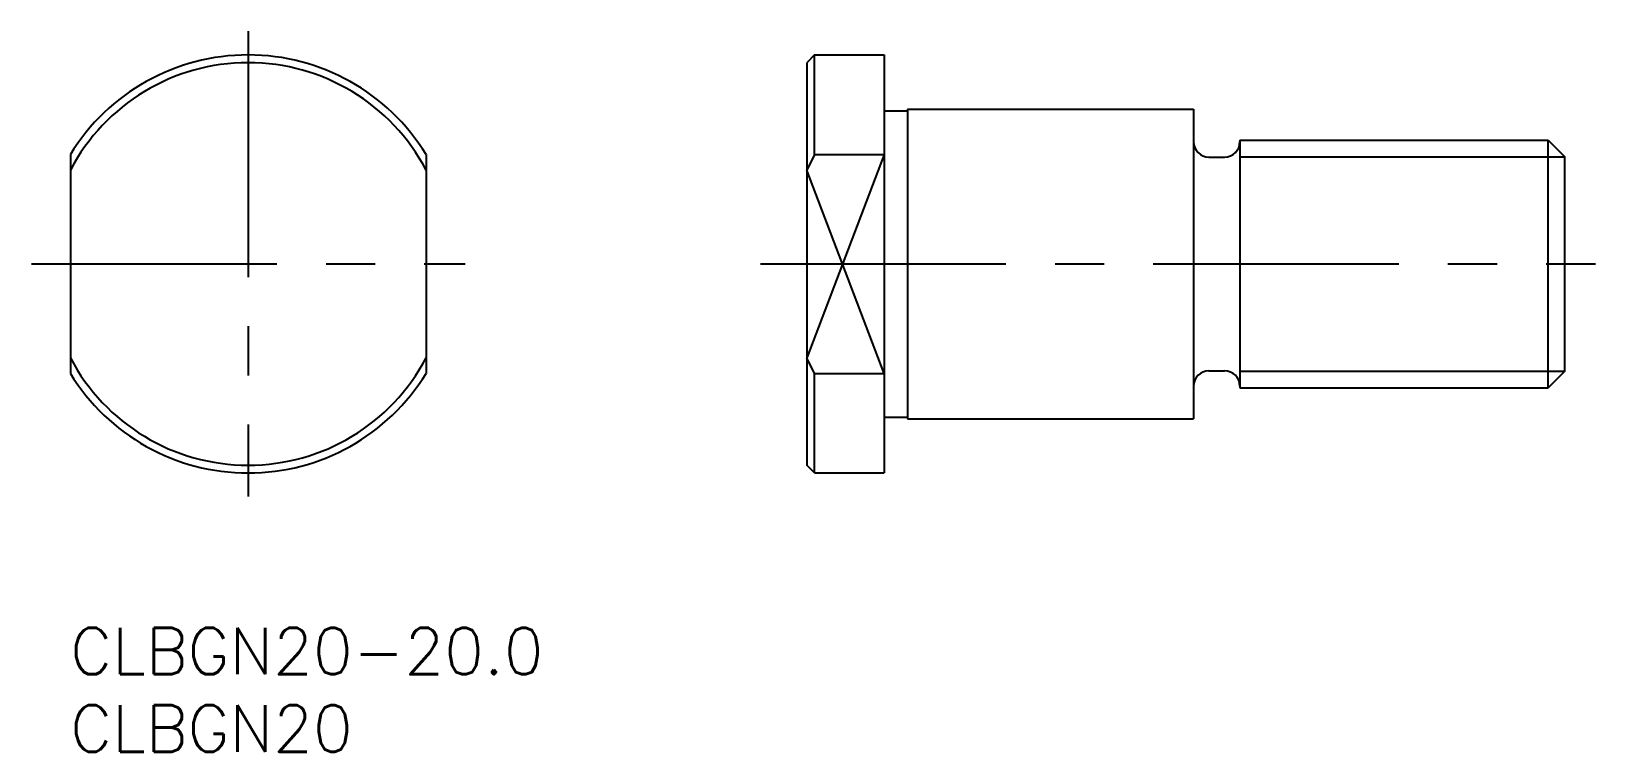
# Model space of a CAD drawing. Extents: x -3 to 99, y -8 to 39.
import ezdxf

# ---------------------------------------------------------------- set-up
doc = ezdxf.new("R2010")
doc.units = 0
doc.header["$LTSCALE"] = 0.5
doc.linetypes.add('CENTER', pattern=[50.8, 31.75, -6.35, 6.35, -6.35])
for name, color, linetype in [('MSM_CENTER', 1, 'CENTER'), ('MSM_CONTINUOUS', 7, 'CONTINUOUS'), ('MSM_NARROW', 5, 'CONTINUOUS'), ('MSM_PART_NUMBER', 7, 'CONTINUOUS')]:
    doc.layers.add(name, color=color, linetype=linetype)
doc.styles.get("Standard").update_dxf_attribs({"font": 'txt.shx', "height": 3, "bigfont": 'bigfont.shx'})

# ---------------------------------------------------------------- blocks, each defined once
blk = doc.blocks.new('*U10')
at = {"layer": 'MSM_PART_NUMBER'}
blk.add_text('CLBGN20-20.0', height=3, dxfattribs=at).set_placement((0, -3))
blk = doc.blocks.new('*U11')
at = {"layer": 'MSM_PART_NUMBER'}
blk.add_text('CLBGN20', height=3, dxfattribs=at).set_placement((0, -8))

msp = doc.modelspace()

# ---------------------------------------------------------------- linework, layer by layer
at = {"layer": 'MSM_CENTER'}
for p, q in [((11.5, 38.53), (11.5, 8.48)), ((-2.52, 23.5), (25.53, 23.5)), ((44.62, 23.5), (98.62, 23.5))]:
    msp.add_line(p, q, dxfattribs=at)
at = {"layer": 'MSM_CONTINUOUS'}
for p, q in [((48.12, 37), (47.62, 36.5)), ((47.62, 36.5), (47.62, 10.5)), ((48.12, 30.57), (48.12, 37)), ((48.12, 37), (52.62, 37)), ((52.62, 37), (52.62, 10)), ((52.62, 33.4), (54.12, 33.4)), ((54.12, 33.5), (72.62, 33.5)), ((54.12, 33.5), (54.12, 13.5)), ((72.62, 33.5), (72.62, 13.5)), ((75.62, 31.5), (75.62, 15.5)), ((75.62, 31.5), (95.54, 31.5)), ((95.54, 15.5), (95.54, 31.5)), ((95.54, 31.5), (96.62, 30.42)), ((0, 30.57), (0, 16.43)), ((23, 30.57), (23, 16.43)), ((48.12, 30.57), (47.62, 29.56)), ((48.12, 30.57), (52.62, 30.57)), ((73.62, 30.4), (74.62, 30.4)), ((96.62, 16.58), (96.62, 30.42)), ((0, 27.04), (0, 27.04)), ((0, 23.5), (0, 23.5)), ((48.12, 16.43), (47.62, 17.44)), ((48.12, 10), (48.12, 16.43)), ((48.12, 16.43), (52.62, 16.43)), ((73.62, 16.6), (74.62, 16.6)), ((96.62, 16.58), (95.54, 15.5)), ((75.62, 15.5), (95.54, 15.5)), ((52.62, 13.6), (54.12, 13.6)), ((54.12, 13.5), (72.62, 13.5)), ((48.12, 10), (47.62, 10.5)), ((48.12, 10), (52.62, 10))]:
    msp.add_line(p, q, dxfattribs=at)
for centre, radius, start, end in [((11.5, 23.5), 13.5, 31.5863, 148.4137), ((11.5, 23.5), 13, 27.7958, 152.2043), ((73.62, 31.4), 1, 180, 270), ((74.62, 31.4), 1, 270, 0), ((11.5, 23.5), 13, 207.7957, 332.2042), ((11.5, 23.5), 13.5, 211.5863, 328.4137), ((73.62, 15.6), 1, 90, 180), ((74.62, 15.6), 1, 0, 90)]:
    msp.add_arc(centre, radius, start, end, dxfattribs=at)
at = {"layer": 'MSM_NARROW'}
for p, q in [((52.62, 30.57), (47.62, 17.44)), ((75.62, 30.42), (96.62, 30.42)), ((52.62, 16.43), (47.62, 29.56)), ((75.62, 16.58), (96.62, 16.58))]:
    msp.add_line(p, q, dxfattribs=at)

# ---------------------------------------------------------------- block references
at = {"layer": 'MSM_CONTINUOUS'}
for name in ['*U10', '*U11']:
    msp.add_blockref(name, (0, 0), dxfattribs=at)

doc.saveas('drawing.dxf')
